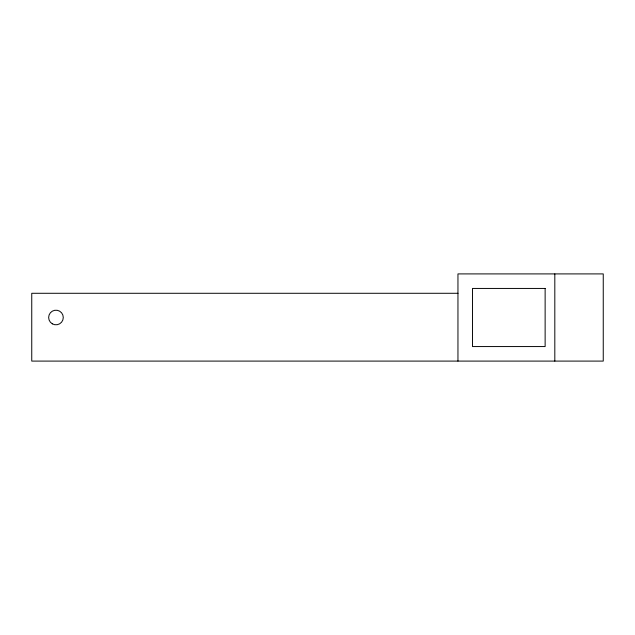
<?xml version="1.0" encoding="UTF-8"?>
<svg xmlns="http://www.w3.org/2000/svg" width="635" height="635" viewBox="0 0 635 635"><rect width="100%" height="100%" fill="white"/><g stroke="black" fill="none" stroke-linecap="round" stroke-linejoin="round"><path stroke-width="0.95" d="M458.01 293.283L31.75 293.283L31.75 361.093L603.25 361.093L603.25 273.907L457.954 273.907L457.954 361.093M554.815 273.907L554.815 361.093M545.132 288.441L472.48 288.441L472.48 346.559L545.132 346.559L545.132 288.441M52.308 323.834A7.31 7.31 0 0 0 63.278 317.5A7.31 7.31 0 0 0 52.308 311.166A7.31 7.31 0 0 0 52.308 323.834"/></g></svg>
